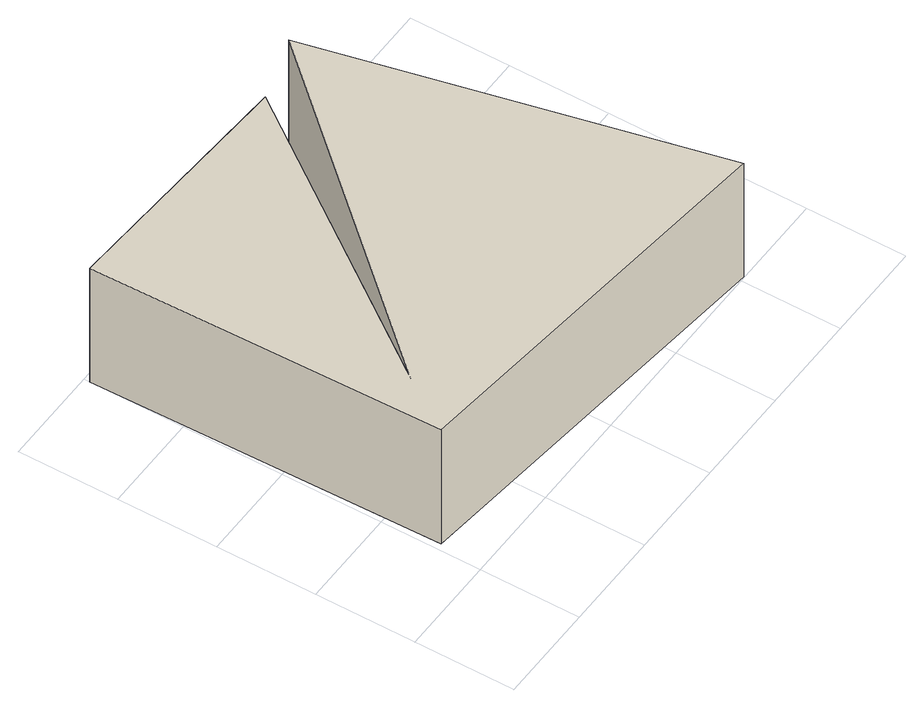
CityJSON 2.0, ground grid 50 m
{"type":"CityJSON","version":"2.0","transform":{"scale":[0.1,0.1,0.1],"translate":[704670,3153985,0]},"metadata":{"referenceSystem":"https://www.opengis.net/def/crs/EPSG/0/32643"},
"CityObjects":{
"building1":{"type":"Building","attributes":{"floor_count":20,"height_m":70,"total_units":80},"geometry":[{"type":"Solid","lod":"1","boundaries":[[[[0,1,2,3,4,5]],[[6,7,8,9,10,11]],[[0,1,7,6]],[[1,2,8,7]],[[2,3,9,8]],[[3,4,10,9]],[[4,5,11,10]],[[5,0,6,11]]]]}]}
},
"vertices":[
[2,1972,0],[36,220,0],[2026,4,0],[1566,1999,0],[213,490,0],[1237,1899,0],[2,1972,700],[36,220,700],[2026,4,700],[1566,1999,700],[213,490,700],[1237,1899,700]
]}
